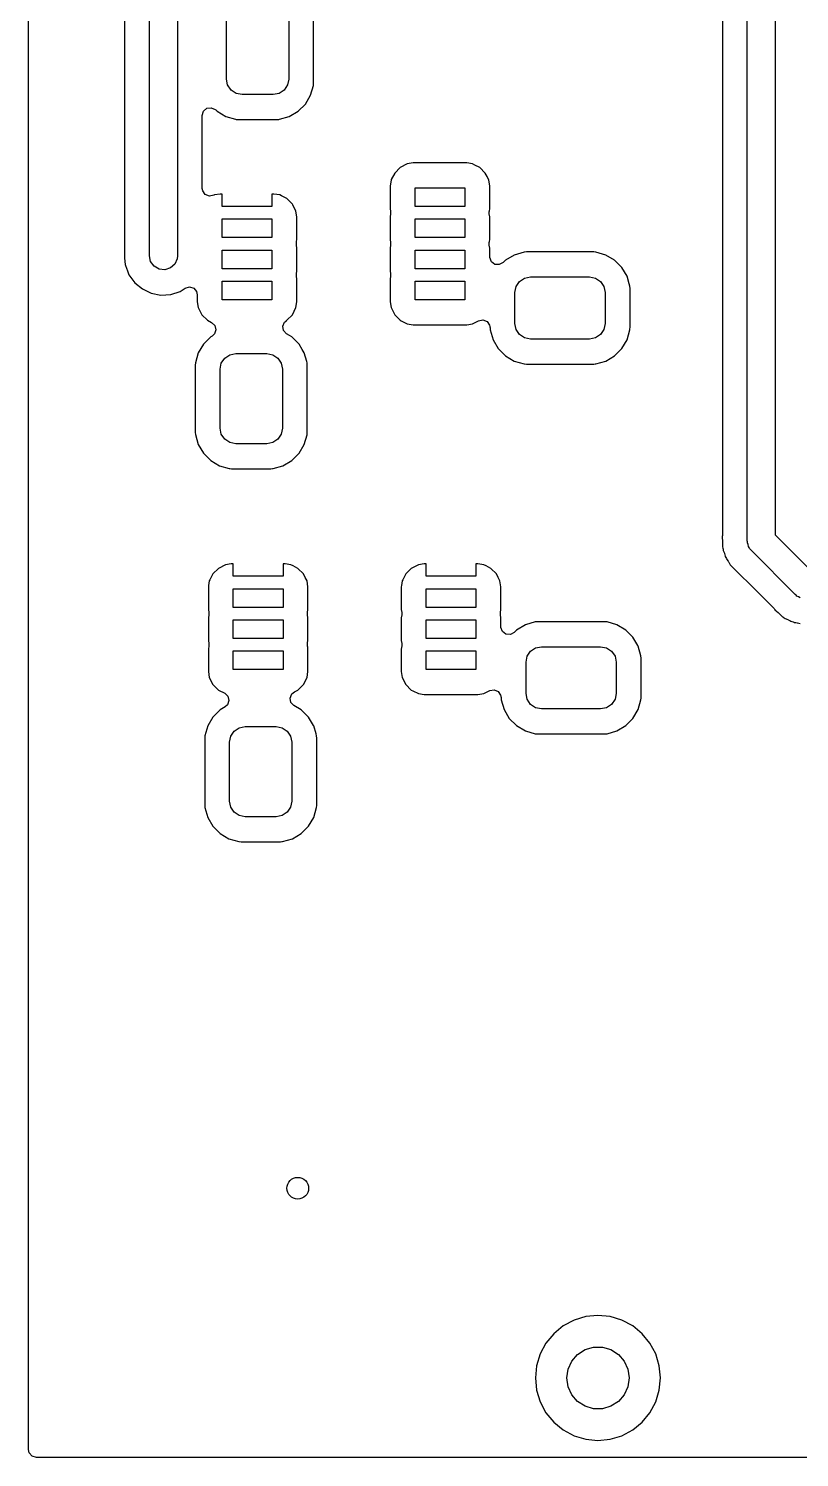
# Model space of a CAD drawing. Extents: x 0.23 to 2.97, y 0.23 to 2.17.
# Drawn here: x 0.23 to 0.717, y 0.23 to 1.134 of the extents above; entities that cross this region are included whole.
import ezdxf

# ---------------------------------------------------------------- set-up
doc = ezdxf.new("R2010")
doc.units = 0
doc.header["$MEASUREMENT"] = 0
doc.layers.add('BLACK', color=7, linetype='CONTINUOUS')

msp = doc.modelspace()

# ---------------------------------------------------------------- linework, layer by layer
at = {"layer": 'BLACK', "linetype": 'CONTINUOUS'}
for p, q in [((0.229705, 0.642311), (0.229705, 1.29816)), ((0.290374, 1.2961), (0.290374, 0.988451)), ((0.306142, 0.99), (0.306142, 1.29738)), ((0.323858, 1.29371), (0.323858, 0.99)), ((0.668701, 1.21749), (0.668701, 0.812999)), ((0.684469, 0.809732), (0.684469, 1.21877)), ((0.702185, 1.2151), (0.702185, 0.813401)), ((0.354913, 1.1019), (0.354913, 1.1393)), ((0.394283, 1.1393), (0.394283, 1.1019)), ((0.410051, 1.09931), (0.410051, 1.14189)), ((0.355663, 1.09813), (0.354913, 1.1019)), ((0.357796, 1.09494), (0.355663, 1.09813)), ((0.360989, 1.0928), (0.357796, 1.09494)), ((0.391401, 1.09494), (0.388208, 1.0928)), ((0.393534, 1.09813), (0.391401, 1.09494)), ((0.394283, 1.1019), (0.393534, 1.09813)), ((0.408132, 1.09165), (0.409937, 1.09786)), ((0.409937, 1.09786), (0.410051, 1.09931)), ((0.364756, 1.09206), (0.360989, 1.0928)), ((0.384441, 1.09206), (0.364756, 1.09206)), ((0.388208, 1.0928), (0.384441, 1.09206)), ((0.400262, 1.0815), (0.404838, 1.08608)), ((0.404838, 1.08608), (0.408132, 1.09165)), ((0.339626, 1.07883), (0.340413, 1.08152)), ((0.339626, 1.03272), (0.339626, 1.07883)), ((0.340413, 1.08152), (0.342526, 1.08335)), ((0.342526, 1.08335), (0.345293, 1.08374)), ((0.345293, 1.08374), (0.347835, 1.08258)), ((0.347835, 1.08258), (0.348094, 1.08234)), ((0.348094, 1.08234), (0.348934, 1.0815)), ((0.348934, 1.0815), (0.348934, 1.0815)), ((0.348934, 1.0815), (0.354504, 1.07821)), ((0.354504, 1.07821), (0.354504, 1.07821)), ((0.354504, 1.07821), (0.354504, 1.07821)), ((0.354504, 1.07821), (0.360718, 1.0764)), ((0.360718, 1.0764), (0.361008, 1.07638)), ((0.361008, 1.07638), (0.362169, 1.07629)), ((0.362169, 1.07629), (0.36217, 1.07629)), ((0.36217, 1.07629), (0.387027, 1.07629)), ((0.387027, 1.07629), (0.387995, 1.07636)), ((0.387995, 1.07636), (0.388479, 1.0764)), ((0.388479, 1.0764), (0.394693, 1.07821)), ((0.394693, 1.07821), (0.400262, 1.0815)), ((0.473035, 1.0488), (0.469342, 1.04821)), ((0.507012, 1.0488), (0.473035, 1.0488)), ((0.507013, 1.0488), (0.507012, 1.0488)), ((0.510705, 1.04821), (0.507013, 1.0488)), ((0.46136, 1.04242), (0.459241, 1.03826)), ((0.464892, 1.04595), (0.46136, 1.04242)), ((0.469342, 1.04821), (0.464892, 1.04595)), ((0.512169, 1.04747), (0.510705, 1.04821)), ((0.515155, 1.04595), (0.512169, 1.04747)), ((0.518687, 1.04242), (0.515155, 1.04595)), ((0.519821, 1.04019), (0.518687, 1.04242)), ((0.520955, 1.03796), (0.519821, 1.04019)), ((0.339891, 1.03112), (0.339626, 1.03272)), ((0.341502, 1.02883), (0.339891, 1.03112)), ((0.459093, 1.03796), (0.458508, 1.03427)), ((0.458508, 1.03427), (0.458508, 1.03427)), ((0.458508, 1.03427), (0.458508, 1.01998)), ((0.459241, 1.03826), (0.459093, 1.03796)), ((0.474276, 1.02122), (0.474276, 1.03303)), ((0.474276, 1.03303), (0.505772, 1.03303)), ((0.505772, 1.03303), (0.505772, 1.02122)), ((0.521539, 1.03427), (0.520955, 1.03796)), ((0.521539, 1.01998), (0.521539, 1.03427)), ((0.344092, 1.02778), (0.341502, 1.02883)), ((0.346839, 1.0283), (0.344092, 1.02778)), ((0.347295, 1.02853), (0.346839, 1.0283)), ((0.350988, 1.02911), (0.347295, 1.02853)), ((0.352228, 1.02911), (0.350988, 1.02911)), ((0.352228, 1.02122), (0.352228, 1.02911)), ((0.384965, 1.02911), (0.383724, 1.02911)), ((0.383724, 1.02911), (0.383724, 1.02122)), ((0.388658, 1.02853), (0.384965, 1.02911)), ((0.384965, 1.02911), (0.384965, 1.02911)), ((0.389844, 1.02793), (0.388658, 1.02853)), ((0.393108, 1.02626), (0.389844, 1.02793)), ((0.39664, 1.02273), (0.393108, 1.02626)), ((0.396892, 1.02223), (0.39664, 1.02273)), ((0.398907, 1.01828), (0.396892, 1.02223)), ((0.383724, 1.02122), (0.352228, 1.02122)), ((0.352228, 1.00154), (0.352228, 1.01335)), ((0.352228, 1.01335), (0.383724, 1.01335)), ((0.383724, 1.01335), (0.383724, 1.00154)), ((0.399492, 1.01459), (0.398907, 1.01828)), ((0.399492, 1.00029), (0.399492, 1.01459)), ((0.458508, 1.01998), (0.458508, 1.01998)), ((0.458508, 1.01998), (0.458812, 1.01806)), ((0.458812, 1.01651), (0.458508, 1.01459)), ((0.458508, 1.01459), (0.458508, 1.00029)), ((0.458812, 1.01806), (0.458812, 1.01651)), ((0.505772, 1.02122), (0.474276, 1.02122)), ((0.474276, 1.00154), (0.474276, 1.01335)), ((0.474276, 1.01335), (0.505772, 1.01335)), ((0.505772, 1.01335), (0.505772, 1.00154)), ((0.521235, 1.01806), (0.521278, 1.01833)), ((0.521235, 1.01651), (0.521235, 1.01806)), ((0.521539, 1.01459), (0.521235, 1.01651)), ((0.521278, 1.01833), (0.521539, 1.01998)), ((0.521539, 1.00029), (0.521539, 1.01459)), ((0.521539, 1.01459), (0.521539, 1.01459)), ((0.383724, 1.00154), (0.352228, 1.00154)), ((0.399188, 0.998374), (0.399307, 0.999127)), ((0.399188, 0.996823), (0.399188, 0.998374)), ((0.399492, 0.994902), (0.399188, 0.996823)), ((0.399307, 0.999127), (0.399492, 1.00029)), ((0.399492, 0.980609), (0.399492, 0.994902)), ((0.399492, 0.994902), (0.399492, 0.994902)), ((0.458508, 1.00029), (0.458508, 1.00029)), ((0.458508, 1.00029), (0.458812, 0.998374)), ((0.458812, 0.996823), (0.458508, 0.994902)), ((0.458508, 0.994902), (0.458508, 0.98061)), ((0.458812, 0.998374), (0.458812, 0.996823)), ((0.505772, 1.00154), (0.474276, 1.00154)), ((0.521235, 0.998374), (0.521354, 0.999127)), ((0.521235, 0.996823), (0.521235, 0.998374)), ((0.521539, 0.994902), (0.521235, 0.996823)), ((0.521354, 0.999127), (0.521539, 1.00029)), ((0.521539, 0.989277), (0.521539, 0.994902)), ((0.290374, 0.988451), (0.290374, 0.98845)), ((0.290374, 0.98845), (0.290857, 0.984629)), ((0.306908, 0.986397), (0.306142, 0.99)), ((0.309073, 0.983417), (0.306908, 0.986397)), ((0.323665, 0.988158), (0.322166, 0.984793)), ((0.323858, 0.99), (0.323665, 0.988158)), ((0.352228, 0.98185), (0.352228, 0.993661)), ((0.352228, 0.993661), (0.383724, 0.993661)), ((0.383724, 0.993661), (0.383724, 0.98185)), ((0.474276, 0.98185), (0.474276, 0.993661)), ((0.474276, 0.993661), (0.505772, 0.993661)), ((0.505772, 0.993661), (0.505772, 0.98185)), ((0.521552, 0.988923), (0.521539, 0.989277)), ((0.522529, 0.986304), (0.521552, 0.988923)), ((0.524766, 0.984629), (0.522529, 0.986304)), ((0.530008, 0.985769), (0.527554, 0.98443)), ((0.531478, 0.987239), (0.530008, 0.985769)), ((0.537047, 0.990533), (0.531478, 0.987239)), ((0.531478, 0.987239), (0.531478, 0.987239)), ((0.543261, 0.992339), (0.537047, 0.990533)), ((0.544713, 0.992453), (0.543261, 0.992339)), ((0.543261, 0.992339), (0.543261, 0.992339)), ((0.587287, 0.992453), (0.544713, 0.992453)), ((0.544713, 0.992453), (0.544713, 0.992453)), ((0.588739, 0.992339), (0.587287, 0.992453)), ((0.587287, 0.992453), (0.587287, 0.992453)), ((0.594953, 0.990533), (0.588739, 0.992339)), ((0.600522, 0.987239), (0.594953, 0.990533)), ((0.605097, 0.982664), (0.600522, 0.987239)), ((0.600522, 0.987239), (0.600522, 0.987239)), ((0.290857, 0.984629), (0.290958, 0.983827)), ((0.290958, 0.983827), (0.292232, 0.98061)), ((0.292232, 0.98061), (0.293249, 0.978042)), ((0.293249, 0.978042), (0.293249, 0.978042)), ((0.293249, 0.978042), (0.296906, 0.973008)), ((0.312263, 0.981575), (0.309073, 0.983417)), ((0.315926, 0.98119), (0.312263, 0.981575)), ((0.319429, 0.982329), (0.315926, 0.98119)), ((0.322166, 0.984793), (0.319429, 0.982329)), ((0.383724, 0.98185), (0.352228, 0.98185)), ((0.399188, 0.978689), (0.399492, 0.980609)), ((0.399188, 0.977137), (0.399188, 0.978689)), ((0.399195, 0.977094), (0.399188, 0.977137)), ((0.399492, 0.975217), (0.399195, 0.977094)), ((0.458508, 0.98061), (0.458508, 0.980609)), ((0.458508, 0.980609), (0.458812, 0.978689)), ((0.458812, 0.977138), (0.458508, 0.975217)), ((0.458812, 0.978689), (0.458812, 0.977138)), ((0.505772, 0.98185), (0.474276, 0.98185)), ((0.527554, 0.98443), (0.524766, 0.984629)), ((0.543533, 0.975936), (0.547299, 0.976685)), ((0.547299, 0.976685), (0.584701, 0.976685)), ((0.584701, 0.976685), (0.588467, 0.975936)), ((0.605098, 0.982664), (0.605097, 0.982664)), ((0.608366, 0.977138), (0.605098, 0.982664)), ((0.608391, 0.977094), (0.608366, 0.977138)), ((0.609767, 0.972361), (0.608391, 0.977094)), ((0.296906, 0.973008), (0.296906, 0.973008)), ((0.296906, 0.973008), (0.296906, 0.973008)), ((0.296906, 0.973008), (0.3017, 0.969042)), ((0.3017, 0.969042), (0.30733, 0.966393)), ((0.319651, 0.965618), (0.325569, 0.967541)), ((0.325569, 0.967541), (0.328842, 0.969618)), ((0.328842, 0.969618), (0.331528, 0.97039)), ((0.331528, 0.97039), (0.334206, 0.969587)), ((0.334206, 0.969587), (0.336024, 0.967465)), ((0.336024, 0.967465), (0.336461, 0.96543)), ((0.352228, 0.962165), (0.352228, 0.973976)), ((0.352228, 0.973976), (0.383724, 0.973976)), ((0.383724, 0.973976), (0.383724, 0.962165)), ((0.399492, 0.960925), (0.399492, 0.975217)), ((0.458508, 0.975217), (0.458508, 0.960925)), ((0.474276, 0.962165), (0.474276, 0.973976)), ((0.474276, 0.973976), (0.505772, 0.973976)), ((0.505772, 0.973976), (0.505772, 0.962165)), ((0.537457, 0.966843), (0.538206, 0.970609)), ((0.538206, 0.970609), (0.540339, 0.973802)), ((0.540339, 0.973802), (0.543533, 0.975936)), ((0.588467, 0.975936), (0.591661, 0.973802)), ((0.591661, 0.973802), (0.593794, 0.970609)), ((0.593794, 0.970609), (0.594543, 0.966843)), ((0.610197, 0.970881), (0.609767, 0.972361)), ((0.610311, 0.969429), (0.610197, 0.970881)), ((0.610197, 0.970881), (0.610197, 0.970881)), ((0.610311, 0.944571), (0.610311, 0.969429)), ((0.30733, 0.966393), (0.30733, 0.966393)), ((0.30733, 0.966393), (0.30733, 0.966393)), ((0.30733, 0.966393), (0.313441, 0.965227)), ((0.313441, 0.965227), (0.313441, 0.965227)), ((0.313441, 0.965227), (0.313441, 0.965227)), ((0.313441, 0.965227), (0.313441, 0.965227)), ((0.313441, 0.965227), (0.313442, 0.965227)), ((0.313442, 0.965227), (0.316659, 0.96543)), ((0.316659, 0.96543), (0.319651, 0.965618)), ((0.336461, 0.96543), (0.336461, 0.960925)), ((0.336461, 0.960925), (0.337045, 0.957232)), ((0.383724, 0.962165), (0.352228, 0.962165)), ((0.398907, 0.957232), (0.399492, 0.960924)), ((0.399492, 0.960924), (0.399492, 0.960925)), ((0.458508, 0.960925), (0.459093, 0.957232)), ((0.505772, 0.962165), (0.474276, 0.962165)), ((0.537457, 0.947157), (0.537457, 0.966843)), ((0.594543, 0.966843), (0.594543, 0.947157)), ((0.337045, 0.957232), (0.339313, 0.952782)), ((0.339313, 0.952782), (0.342845, 0.94925)), ((0.393108, 0.94925), (0.39664, 0.952782)), ((0.39664, 0.952782), (0.398907, 0.957232)), ((0.459093, 0.957232), (0.46136, 0.952782)), ((0.46136, 0.952782), (0.464892, 0.94925)), ((0.514476, 0.948904), (0.517223, 0.94942)), ((0.517223, 0.94942), (0.519813, 0.948369)), ((0.342845, 0.94925), (0.345514, 0.94789)), ((0.345514, 0.94789), (0.347546, 0.945971)), ((0.347316, 0.940612), (0.345787, 0.9392)), ((0.348218, 0.943258), (0.347316, 0.940612)), ((0.347546, 0.945971), (0.348218, 0.943258)), ((0.390575, 0.945429), (0.391641, 0.948013)), ((0.391075, 0.942679), (0.390575, 0.945429)), ((0.392983, 0.940636), (0.391075, 0.942679)), ((0.391641, 0.948013), (0.392825, 0.948975)), ((0.392792, 0.94902), (0.393108, 0.94925)), ((0.392825, 0.948975), (0.392792, 0.94902)), ((0.394851, 0.939531), (0.392983, 0.940636)), ((0.393108, 0.94925), (0.393108, 0.94925)), ((0.464892, 0.94925), (0.465571, 0.948904)), ((0.465571, 0.948904), (0.469342, 0.946982)), ((0.469342, 0.946982), (0.473035, 0.946398)), ((0.473035, 0.946398), (0.507013, 0.946398)), ((0.507013, 0.946398), (0.510705, 0.946982)), ((0.510705, 0.946982), (0.514476, 0.948904)), ((0.519813, 0.948369), (0.521424, 0.946084)), ((0.521424, 0.946084), (0.521689, 0.944484)), ((0.521689, 0.944484), (0.521689, 0.944571)), ((0.521689, 0.944571), (0.521803, 0.943119)), ((0.521803, 0.943119), (0.521803, 0.943119)), ((0.521803, 0.943119), (0.523609, 0.936905)), ((0.538206, 0.943391), (0.537457, 0.947157)), ((0.540339, 0.940198), (0.538206, 0.943391)), ((0.593794, 0.943391), (0.591661, 0.940198)), ((0.594543, 0.947157), (0.593794, 0.943391)), ((0.608391, 0.936906), (0.610197, 0.943119)), ((0.610197, 0.943119), (0.610259, 0.943909)), ((0.610259, 0.943909), (0.610311, 0.944571)), ((0.340359, 0.934121), (0.337065, 0.928551)), ((0.344934, 0.938696), (0.340359, 0.934121)), ((0.340359, 0.934121), (0.340359, 0.934121)), ((0.345787, 0.9392), (0.344934, 0.938696)), ((0.344934, 0.938696), (0.344934, 0.938696)), ((0.396262, 0.938696), (0.394851, 0.939531)), ((0.396263, 0.938696), (0.396262, 0.938696)), ((0.396262, 0.938696), (0.396262, 0.938696)), ((0.400838, 0.934121), (0.396263, 0.938696)), ((0.402774, 0.930847), (0.400838, 0.934121)), ((0.400838, 0.934121), (0.400838, 0.934121)), ((0.523609, 0.936905), (0.526902, 0.931336)), ((0.526902, 0.931336), (0.526902, 0.931336)), ((0.526902, 0.931336), (0.531478, 0.926761)), ((0.543533, 0.938064), (0.540339, 0.940198)), ((0.547299, 0.937315), (0.543533, 0.938064)), ((0.584701, 0.937315), (0.547299, 0.937315)), ((0.588467, 0.938064), (0.584701, 0.937315)), ((0.591661, 0.940198), (0.588467, 0.938064)), ((0.600522, 0.926761), (0.605098, 0.931336)), ((0.605098, 0.931336), (0.608391, 0.936906)), ((0.33526, 0.922337), (0.335146, 0.920886)), ((0.337065, 0.928551), (0.33526, 0.922337)), ((0.33526, 0.922337), (0.33526, 0.922337)), ((0.351663, 0.922066), (0.353796, 0.925259)), ((0.353796, 0.925259), (0.356989, 0.927393)), ((0.356989, 0.927393), (0.360756, 0.928142)), ((0.360756, 0.928142), (0.380441, 0.928142)), ((0.380441, 0.928142), (0.384208, 0.927393)), ((0.384208, 0.927393), (0.387401, 0.925259)), ((0.387401, 0.925259), (0.389534, 0.922066)), ((0.404132, 0.928551), (0.402774, 0.930847)), ((0.405692, 0.92318), (0.404132, 0.928551)), ((0.405937, 0.922337), (0.405692, 0.92318)), ((0.405999, 0.921547), (0.405937, 0.922337)), ((0.405937, 0.922337), (0.405937, 0.922337)), ((0.531478, 0.926761), (0.531478, 0.926761)), ((0.531478, 0.926761), (0.537047, 0.923467)), ((0.537047, 0.923467), (0.537047, 0.923467)), ((0.537047, 0.923467), (0.537047, 0.923467)), ((0.537047, 0.923467), (0.543261, 0.921661)), ((0.588739, 0.921661), (0.594953, 0.923467)), ((0.594953, 0.923467), (0.600522, 0.926761)), ((0.335146, 0.920886), (0.335146, 0.878311)), ((0.350913, 0.918299), (0.351663, 0.922066)), ((0.350913, 0.880898), (0.350913, 0.918299)), ((0.389534, 0.922066), (0.390283, 0.918299)), ((0.390283, 0.918299), (0.390283, 0.880898)), ((0.406051, 0.920886), (0.405999, 0.921547)), ((0.406051, 0.878311), (0.406051, 0.920886)), ((0.543261, 0.921661), (0.543551, 0.921639)), ((0.543551, 0.921639), (0.544713, 0.921547)), ((0.544713, 0.921547), (0.544713, 0.921547)), ((0.544713, 0.921547), (0.587287, 0.921547)), ((0.587287, 0.921547), (0.588255, 0.921623)), ((0.588255, 0.921623), (0.588739, 0.921661)), ((0.335146, 0.878311), (0.33526, 0.87686)), ((0.351663, 0.877131), (0.350913, 0.880898)), ((0.353796, 0.873938), (0.351663, 0.877131)), ((0.389534, 0.877131), (0.387401, 0.873938)), ((0.390283, 0.880898), (0.389534, 0.877131)), ((0.405937, 0.876859), (0.406051, 0.878311)), ((0.33526, 0.87686), (0.33526, 0.87686)), ((0.33526, 0.87686), (0.337065, 0.870646)), ((0.337065, 0.870646), (0.340359, 0.865076)), ((0.356989, 0.871804), (0.353796, 0.873938)), ((0.360756, 0.871055), (0.356989, 0.871804)), ((0.380441, 0.871055), (0.360756, 0.871055)), ((0.384208, 0.871804), (0.380441, 0.871055)), ((0.387401, 0.873938), (0.384208, 0.871804)), ((0.400838, 0.865076), (0.404132, 0.870646)), ((0.404132, 0.870646), (0.405937, 0.876859)), ((0.340359, 0.865076), (0.340359, 0.865076)), ((0.340359, 0.865076), (0.344934, 0.860501)), ((0.344934, 0.860501), (0.344934, 0.860501)), ((0.344934, 0.860501), (0.350504, 0.857207)), ((0.390693, 0.857207), (0.396262, 0.860501)), ((0.396262, 0.860501), (0.400838, 0.865076)), ((0.350504, 0.857207), (0.350504, 0.857207)), ((0.350504, 0.857207), (0.350504, 0.857207)), ((0.350504, 0.857207), (0.356718, 0.855402)), ((0.356718, 0.855402), (0.357008, 0.855379)), ((0.357008, 0.855379), (0.358169, 0.855287)), ((0.358169, 0.855287), (0.35817, 0.855287)), ((0.35817, 0.855287), (0.383027, 0.855287)), ((0.383027, 0.855287), (0.383995, 0.855364)), ((0.383995, 0.855364), (0.384479, 0.855402)), ((0.384479, 0.855402), (0.390693, 0.857207)), ((0.668645, 0.812379), (0.668615, 0.812068)), ((0.668615, 0.812068), (0.668701, 0.809346)), ((0.668701, 0.812999), (0.668632, 0.81238)), ((0.668632, 0.81238), (0.668645, 0.812379)), ((0.668701, 0.809346), (0.668701, 0.808183)), ((0.668701, 0.808183), (0.668735, 0.807914)), ((0.668735, 0.807914), (0.668753, 0.807681)), ((0.668753, 0.807681), (0.668811, 0.805849)), ((0.668811, 0.805849), (0.668811, 0.805849)), ((0.668811, 0.805849), (0.669029, 0.805098)), ((0.669029, 0.805098), (0.669187, 0.804336)), ((0.684614, 0.809047), (0.684469, 0.809732)), ((0.684578, 0.808347), (0.684614, 0.809047)), ((0.684993, 0.807264), (0.684578, 0.808347)), ((0.685234, 0.806129), (0.684993, 0.807264)), ((0.685646, 0.805562), (0.685234, 0.806129)), ((0.685898, 0.804908), (0.685646, 0.805562)), ((0.687063, 0.803469), (0.685898, 0.804908)), ((0.702185, 0.813401), (0.724799, 0.790787)), ((0.669187, 0.804336), (0.669285, 0.80356)), ((0.669285, 0.80356), (0.669285, 0.803559)), ((0.669285, 0.803559), (0.669959, 0.801856)), ((0.669959, 0.801856), (0.670035, 0.801634)), ((0.670035, 0.801634), (0.670546, 0.799875)), ((0.670546, 0.799875), (0.670546, 0.799874)), ((0.670546, 0.799874), (0.670945, 0.799201)), ((0.670945, 0.799201), (0.671287, 0.798502)), ((0.671287, 0.798502), (0.671575, 0.797775)), ((0.671575, 0.797775), (0.671575, 0.797774)), ((0.671575, 0.797774), (0.671575, 0.797774)), ((0.671575, 0.797774), (0.672324, 0.796744)), ((0.672324, 0.796744), (0.672653, 0.796292)), ((0.672653, 0.796292), (0.672781, 0.796096)), ((0.672781, 0.796096), (0.673714, 0.794519)), ((0.714866, 0.775665), (0.687063, 0.803469)), ((0.346313, 0.78873), (0.344456, 0.785086)), ((0.349845, 0.792262), (0.346313, 0.78873)), ((0.354295, 0.794529), (0.349845, 0.792262)), ((0.357988, 0.795114), (0.354295, 0.794529)), ((0.359228, 0.795114), (0.357988, 0.795114)), ((0.359228, 0.78722), (0.359228, 0.795114)), ((0.390724, 0.78722), (0.359228, 0.78722)), ((0.391965, 0.795114), (0.390724, 0.795114)), ((0.390724, 0.795114), (0.390724, 0.78722)), ((0.395658, 0.794529), (0.391965, 0.795114)), ((0.391965, 0.795114), (0.391965, 0.795114)), ((0.397122, 0.793783), (0.395658, 0.794529)), ((0.400108, 0.792262), (0.397122, 0.793783)), ((0.40364, 0.78873), (0.400108, 0.792262)), ((0.404774, 0.786505), (0.40364, 0.78873)), ((0.46836, 0.78873), (0.466504, 0.785086)), ((0.471892, 0.792262), (0.46836, 0.78873)), ((0.476342, 0.794529), (0.471892, 0.792262)), ((0.480035, 0.795114), (0.476342, 0.794529)), ((0.481276, 0.795114), (0.480035, 0.795114)), ((0.481276, 0.78722), (0.481276, 0.795114)), ((0.512772, 0.78722), (0.481276, 0.78722)), ((0.514012, 0.795114), (0.512772, 0.795114)), ((0.512772, 0.795114), (0.512772, 0.78722)), ((0.514013, 0.795114), (0.514012, 0.795114)), ((0.517705, 0.794529), (0.514013, 0.795114)), ((0.519169, 0.793783), (0.517705, 0.794529)), ((0.522155, 0.792262), (0.519169, 0.793783)), ((0.525687, 0.78873), (0.522155, 0.792262)), ((0.526821, 0.786505), (0.525687, 0.78873)), ((0.673714, 0.794519), (0.674267, 0.793966)), ((0.674267, 0.793966), (0.674772, 0.793374)), ((0.674772, 0.793374), (0.675232, 0.792741)), ((0.675232, 0.792741), (0.676645, 0.791572)), ((0.676645, 0.791572), (0.676817, 0.791415)), ((0.676817, 0.791415), (0.689215, 0.779018)), ((0.343584, 0.781369), (0.343461, 0.780587)), ((0.343461, 0.780587), (0.343461, 0.766295)), ((0.344045, 0.78428), (0.343584, 0.781369)), ((0.344456, 0.785086), (0.344045, 0.78428)), ((0.359228, 0.767535), (0.359228, 0.779346)), ((0.359228, 0.779346), (0.390724, 0.779346)), ((0.390724, 0.779346), (0.390724, 0.767535)), ((0.405907, 0.78428), (0.404774, 0.786505)), ((0.406492, 0.780587), (0.405907, 0.78428)), ((0.406492, 0.766295), (0.406492, 0.780587)), ((0.465632, 0.781369), (0.465508, 0.780587)), ((0.465508, 0.780587), (0.465508, 0.766295)), ((0.466093, 0.78428), (0.465632, 0.781369)), ((0.466504, 0.785086), (0.466093, 0.78428)), ((0.481276, 0.767535), (0.481276, 0.779346)), ((0.481276, 0.779346), (0.512772, 0.779346)), ((0.512772, 0.779346), (0.512772, 0.767535)), ((0.527955, 0.78428), (0.526821, 0.786505)), ((0.528539, 0.780587), (0.527955, 0.78428)), ((0.528539, 0.766295), (0.528539, 0.780587)), ((0.689215, 0.779018), (0.701407, 0.766826)), ((0.715454, 0.775284), (0.714866, 0.775665)), ((0.715923, 0.774763), (0.715454, 0.775284)), ((0.716983, 0.774291), (0.715923, 0.774763)), ((0.717955, 0.773659), (0.716983, 0.774291)), ((0.343461, 0.766295), (0.343461, 0.766295)), ((0.343461, 0.766295), (0.343765, 0.764374)), ((0.343765, 0.762823), (0.343461, 0.760902)), ((0.343461, 0.760902), (0.343461, 0.74661)), ((0.343765, 0.764374), (0.343765, 0.762823)), ((0.390724, 0.767535), (0.359228, 0.767535)), ((0.359228, 0.74785), (0.359228, 0.759661)), ((0.359228, 0.759661), (0.390724, 0.759661)), ((0.390724, 0.759661), (0.390724, 0.74785)), ((0.406188, 0.764374), (0.406492, 0.766295)), ((0.406188, 0.762823), (0.406188, 0.764374)), ((0.40647, 0.761044), (0.406188, 0.762823)), ((0.406492, 0.760902), (0.40647, 0.761044)), ((0.406492, 0.746609), (0.406492, 0.760902)), ((0.465508, 0.766295), (0.465508, 0.766295)), ((0.465508, 0.766295), (0.465812, 0.764374)), ((0.465812, 0.762823), (0.465508, 0.760902)), ((0.465508, 0.760902), (0.465508, 0.74661)), ((0.465812, 0.764374), (0.465812, 0.762823)), ((0.512772, 0.767535), (0.481276, 0.767535)), ((0.481276, 0.74785), (0.481276, 0.759661)), ((0.481276, 0.759661), (0.512772, 0.759661)), ((0.512772, 0.759661), (0.512772, 0.74785)), ((0.528235, 0.764374), (0.528539, 0.766295)), ((0.528235, 0.762823), (0.528235, 0.764374)), ((0.528539, 0.760902), (0.528235, 0.762823)), ((0.528539, 0.755277), (0.528539, 0.760902)), ((0.701407, 0.766826), (0.701796, 0.76634)), ((0.701796, 0.76634), (0.701805, 0.766348)), ((0.701805, 0.766348), (0.702004, 0.766107)), ((0.702004, 0.766107), (0.70399, 0.764242)), ((0.70399, 0.764242), (0.704812, 0.763421)), ((0.704812, 0.763421), (0.704812, 0.763421)), ((0.704812, 0.763421), (0.704812, 0.76342)), ((0.704812, 0.76342), (0.705026, 0.763254)), ((0.705026, 0.763254), (0.705204, 0.763103)), ((0.705204, 0.763103), (0.70654, 0.761848)), ((0.70654, 0.761848), (0.707073, 0.761555)), ((0.707073, 0.761555), (0.707226, 0.761471)), ((0.707226, 0.761471), (0.707876, 0.761044)), ((0.707876, 0.761044), (0.708495, 0.760564)), ((0.708495, 0.760564), (0.708495, 0.760564)), ((0.708495, 0.760564), (0.708495, 0.760564)), ((0.708495, 0.760564), (0.710177, 0.759836)), ((0.710177, 0.759836), (0.710387, 0.759733)), ((0.710387, 0.759733), (0.711403, 0.759175)), ((0.528552, 0.754923), (0.528539, 0.755277)), ((0.529529, 0.752304), (0.528552, 0.754923)), ((0.531766, 0.750629), (0.529529, 0.752304)), ((0.534554, 0.75043), (0.531766, 0.750629)), ((0.537008, 0.751769), (0.534554, 0.75043)), ((0.538478, 0.753239), (0.537008, 0.751769)), ((0.544047, 0.756533), (0.538478, 0.753239)), ((0.538478, 0.753239), (0.538478, 0.753239)), ((0.550261, 0.758339), (0.544047, 0.756533)), ((0.551713, 0.758453), (0.550261, 0.758339)), ((0.550261, 0.758339), (0.550261, 0.758339)), ((0.594287, 0.758453), (0.551713, 0.758453)), ((0.551713, 0.758453), (0.551713, 0.758453)), ((0.595739, 0.758339), (0.594287, 0.758453)), ((0.594287, 0.758453), (0.594287, 0.758453)), ((0.601953, 0.756533), (0.595739, 0.758339)), ((0.607522, 0.753239), (0.601953, 0.756533)), ((0.612097, 0.748664), (0.607522, 0.753239)), ((0.607522, 0.753239), (0.607522, 0.753239)), ((0.711403, 0.759175), (0.711992, 0.758851)), ((0.711992, 0.758851), (0.71275, 0.758656)), ((0.71275, 0.758656), (0.713486, 0.758404)), ((0.713486, 0.758404), (0.713831, 0.758255)), ((0.713831, 0.758255), (0.714205, 0.758093)), ((0.714205, 0.758093), (0.714205, 0.758093)), ((0.714205, 0.758093), (0.714205, 0.758093)), ((0.714205, 0.758093), (0.715275, 0.757924)), ((0.715275, 0.757924), (0.716015, 0.757806)), ((0.716015, 0.757806), (0.716244, 0.757759)), ((0.716244, 0.757759), (0.718019, 0.757303)), ((0.343461, 0.74661), (0.343461, 0.746609)), ((0.343461, 0.746609), (0.343765, 0.744689)), ((0.343765, 0.743138), (0.343461, 0.741217)), ((0.343765, 0.744689), (0.343765, 0.743138)), ((0.390724, 0.74785), (0.359228, 0.74785)), ((0.406188, 0.744689), (0.406272, 0.745218)), ((0.406188, 0.743137), (0.406188, 0.744689)), ((0.406303, 0.742412), (0.406188, 0.743137)), ((0.406272, 0.745218), (0.406492, 0.746609)), ((0.406492, 0.741217), (0.406303, 0.742412)), ((0.465508, 0.74661), (0.465508, 0.746609)), ((0.465508, 0.746609), (0.465812, 0.744689)), ((0.465812, 0.743138), (0.465508, 0.741217)), ((0.465812, 0.744689), (0.465812, 0.743138)), ((0.512772, 0.74785), (0.481276, 0.74785)), ((0.547339, 0.739802), (0.550533, 0.741936)), ((0.550533, 0.741936), (0.554299, 0.742685)), ((0.554299, 0.742685), (0.591701, 0.742685)), ((0.591701, 0.742685), (0.595467, 0.741936)), ((0.595467, 0.741936), (0.598661, 0.739802)), ((0.612098, 0.748664), (0.612097, 0.748664)), ((0.615168, 0.743472), (0.612098, 0.748664)), ((0.615391, 0.743094), (0.615168, 0.743472)), ((0.617197, 0.736881), (0.615391, 0.743094)), ((0.343461, 0.741217), (0.343461, 0.726925)), ((0.359228, 0.728165), (0.359228, 0.739976)), ((0.359228, 0.739976), (0.390724, 0.739976)), ((0.390724, 0.739976), (0.390724, 0.728165)), ((0.406492, 0.726925), (0.406492, 0.741217)), ((0.465508, 0.741217), (0.465508, 0.726925)), ((0.481276, 0.728165), (0.481276, 0.739976)), ((0.481276, 0.739976), (0.512772, 0.739976)), ((0.512772, 0.739976), (0.512772, 0.728165)), ((0.544457, 0.732843), (0.545206, 0.736609)), ((0.544457, 0.713157), (0.544457, 0.732843)), ((0.545206, 0.736609), (0.547339, 0.739802)), ((0.598661, 0.739802), (0.600794, 0.736609)), ((0.600794, 0.736609), (0.601543, 0.732843)), ((0.601543, 0.732843), (0.601543, 0.713157)), ((0.617311, 0.735429), (0.617197, 0.736881)), ((0.617197, 0.736881), (0.617197, 0.736881)), ((0.617311, 0.710571), (0.617311, 0.735429)), ((0.343461, 0.726925), (0.344045, 0.723232)), ((0.390724, 0.728165), (0.359228, 0.728165)), ((0.405907, 0.723232), (0.406492, 0.726924)), ((0.406492, 0.726924), (0.406492, 0.726925)), ((0.465508, 0.726925), (0.466093, 0.723232)), ((0.512772, 0.728165), (0.481276, 0.728165)), ((0.344045, 0.723232), (0.346313, 0.718782)), ((0.346313, 0.718782), (0.349845, 0.71525)), ((0.349845, 0.71525), (0.349845, 0.71525)), ((0.349845, 0.71525), (0.353793, 0.713238)), ((0.397902, 0.714126), (0.398458, 0.714409)), ((0.398458, 0.714409), (0.400108, 0.71525)), ((0.400108, 0.71525), (0.40364, 0.718782)), ((0.40364, 0.718782), (0.405907, 0.723232)), ((0.466093, 0.723232), (0.46836, 0.718782)), ((0.46836, 0.718782), (0.471892, 0.71525)), ((0.471892, 0.71525), (0.472792, 0.714791)), ((0.472792, 0.714791), (0.476342, 0.712982)), ((0.517705, 0.712982), (0.521476, 0.714904)), ((0.521476, 0.714904), (0.524223, 0.71542)), ((0.524223, 0.71542), (0.526813, 0.714369)), ((0.526813, 0.714369), (0.528424, 0.712084)), ((0.353793, 0.713238), (0.355825, 0.711319)), ((0.355596, 0.70596), (0.354066, 0.704548)), ((0.356497, 0.708606), (0.355596, 0.70596)), ((0.355825, 0.711319), (0.356497, 0.708606)), ((0.395221, 0.710229), (0.396287, 0.712813)), ((0.395721, 0.707479), (0.395221, 0.710229)), ((0.397629, 0.705436), (0.395721, 0.707479)), ((0.396287, 0.712813), (0.397902, 0.714126)), ((0.402262, 0.702696), (0.397629, 0.705436)), ((0.476342, 0.712982), (0.480035, 0.712398)), ((0.480035, 0.712398), (0.514013, 0.712398)), ((0.514013, 0.712398), (0.517705, 0.712982)), ((0.528424, 0.712084), (0.528689, 0.710484)), ((0.528689, 0.710484), (0.528689, 0.710571)), ((0.528689, 0.710571), (0.528803, 0.709119)), ((0.528803, 0.709119), (0.528803, 0.709119)), ((0.528803, 0.709119), (0.530609, 0.702905)), ((0.545206, 0.709391), (0.544457, 0.713157)), ((0.547339, 0.706198), (0.545206, 0.709391)), ((0.550533, 0.704064), (0.547339, 0.706198)), ((0.598661, 0.706198), (0.595467, 0.704064)), ((0.600794, 0.709391), (0.598661, 0.706198)), ((0.601543, 0.713157), (0.600794, 0.709391)), ((0.615391, 0.702906), (0.617197, 0.709119)), ((0.617197, 0.709119), (0.617284, 0.710229)), ((0.617284, 0.710229), (0.617311, 0.710571)), ((0.346359, 0.698121), (0.343065, 0.692551)), ((0.350934, 0.702696), (0.346359, 0.698121)), ((0.346359, 0.698121), (0.346359, 0.698121)), ((0.354066, 0.704548), (0.350934, 0.702696)), ((0.402263, 0.702696), (0.402262, 0.702696)), ((0.406838, 0.698121), (0.402263, 0.702696)), ((0.410008, 0.692761), (0.406838, 0.698121)), ((0.406838, 0.698121), (0.406838, 0.698121)), ((0.530609, 0.702905), (0.533902, 0.697336)), ((0.533902, 0.697336), (0.533902, 0.697336)), ((0.533902, 0.697336), (0.538478, 0.692761)), ((0.554299, 0.703315), (0.550533, 0.704064)), ((0.591701, 0.703315), (0.554299, 0.703315)), ((0.595467, 0.704064), (0.591701, 0.703315)), ((0.607522, 0.692761), (0.612098, 0.697336)), ((0.612098, 0.697336), (0.615391, 0.702906)), ((0.343065, 0.692551), (0.34126, 0.686337)), ((0.357663, 0.686066), (0.359796, 0.689259)), ((0.359796, 0.689259), (0.362989, 0.691393)), ((0.362989, 0.691393), (0.366756, 0.692142)), ((0.366756, 0.692142), (0.386441, 0.692142)), ((0.386441, 0.692142), (0.390208, 0.691393)), ((0.390208, 0.691393), (0.393401, 0.689259)), ((0.393401, 0.689259), (0.395534, 0.686066)), ((0.410132, 0.692551), (0.410008, 0.692761)), ((0.411585, 0.687547), (0.410132, 0.692551)), ((0.411937, 0.686337), (0.411585, 0.687547)), ((0.538478, 0.692761), (0.538478, 0.692761)), ((0.538478, 0.692761), (0.544047, 0.689467)), ((0.544047, 0.689467), (0.544047, 0.689467)), ((0.544047, 0.689467), (0.544047, 0.689467)), ((0.544047, 0.689467), (0.550261, 0.687661)), ((0.550261, 0.687661), (0.550551, 0.687639)), ((0.550551, 0.687639), (0.551713, 0.687547)), ((0.551713, 0.687547), (0.551713, 0.687547)), ((0.551713, 0.687547), (0.594287, 0.687547)), ((0.594287, 0.687547), (0.595255, 0.687623)), ((0.595255, 0.687623), (0.595739, 0.687661)), ((0.595739, 0.687661), (0.601953, 0.689467)), ((0.601953, 0.689467), (0.607522, 0.692761)), ((0.34126, 0.686337), (0.341146, 0.684886)), ((0.341146, 0.684886), (0.341146, 0.642311)), ((0.34126, 0.686337), (0.34126, 0.686337)), ((0.356913, 0.682299), (0.357663, 0.686066)), ((0.356913, 0.644898), (0.356913, 0.682299)), ((0.395534, 0.686066), (0.396283, 0.682299)), ((0.396283, 0.682299), (0.396283, 0.644898)), ((0.412051, 0.684886), (0.411937, 0.686337)), ((0.411937, 0.686337), (0.411937, 0.686337)), ((0.412051, 0.642311), (0.412051, 0.684886)), ((0.229705, 0.28), (0.229705, 0.642311)), ((0.341146, 0.642311), (0.34126, 0.64086)), ((0.357663, 0.641131), (0.356913, 0.644898)), ((0.396283, 0.644898), (0.395534, 0.641131)), ((0.411937, 0.640859), (0.412048, 0.642272)), ((0.412048, 0.642272), (0.412051, 0.642311)), ((0.34126, 0.64086), (0.34126, 0.64086)), ((0.34126, 0.64086), (0.343065, 0.634646)), ((0.343065, 0.634646), (0.346359, 0.629076)), ((0.359796, 0.637938), (0.357663, 0.641131)), ((0.362989, 0.635804), (0.359796, 0.637938)), ((0.366756, 0.635055), (0.362989, 0.635804)), ((0.386441, 0.635055), (0.366756, 0.635055)), ((0.390208, 0.635804), (0.386441, 0.635055)), ((0.393401, 0.637938), (0.390208, 0.635804)), ((0.395534, 0.641131), (0.393401, 0.637938)), ((0.406838, 0.629076), (0.410132, 0.634646)), ((0.410132, 0.634646), (0.411937, 0.640859)), ((0.346359, 0.629076), (0.346359, 0.629076)), ((0.346359, 0.629076), (0.350934, 0.624501)), ((0.350934, 0.624501), (0.350934, 0.624501)), ((0.350934, 0.624501), (0.356504, 0.621207)), ((0.396693, 0.621207), (0.402262, 0.624501)), ((0.402262, 0.624501), (0.406838, 0.629076)), ((0.356504, 0.621207), (0.356504, 0.621207)), ((0.356504, 0.621207), (0.356504, 0.621207)), ((0.356504, 0.621207), (0.362718, 0.619402)), ((0.362718, 0.619402), (0.363008, 0.619379)), ((0.363008, 0.619379), (0.364169, 0.619287)), ((0.364169, 0.619287), (0.36417, 0.619287)), ((0.36417, 0.619287), (0.389027, 0.619287)), ((0.389027, 0.619287), (0.389995, 0.619364)), ((0.389995, 0.619364), (0.390479, 0.619402)), ((0.390479, 0.619402), (0.396693, 0.621207)), ((0.574853, 0.316567), (0.56801, 0.31291)), ((0.582278, 0.31882), (0.574853, 0.316567)), ((0.582279, 0.31882), (0.582278, 0.31882)), ((0.59, 0.31958), (0.582279, 0.31882)), ((0.597721, 0.31882), (0.59, 0.31958)), ((0.59, 0.31958), (0.59, 0.31958)), ((0.605147, 0.316567), (0.597721, 0.31882)), ((0.61199, 0.31291), (0.605147, 0.316567)), ((0.562012, 0.307988), (0.55709, 0.30199)), ((0.56801, 0.31291), (0.562012, 0.307988)), ((0.617988, 0.307988), (0.61199, 0.31291)), ((0.62291, 0.30199), (0.617988, 0.307988)), ((0.55709, 0.30199), (0.553433, 0.295147)), ((0.581823, 0.297906), (0.587199, 0.299485)), ((0.587199, 0.299485), (0.592801, 0.299485)), ((0.592801, 0.299485), (0.598177, 0.297906)), ((0.626567, 0.295147), (0.62291, 0.30199)), ((0.553433, 0.295147), (0.55118, 0.287722)), ((0.571112, 0.285546), (0.57344, 0.290643)), ((0.57344, 0.290643), (0.577109, 0.294877)), ((0.577109, 0.294877), (0.581823, 0.297906)), ((0.598177, 0.297906), (0.602891, 0.294877)), ((0.602891, 0.294877), (0.60656, 0.290643)), ((0.60656, 0.290643), (0.608888, 0.285546)), ((0.62882, 0.287722), (0.626567, 0.295147)), ((0.55118, 0.287721), (0.55042, 0.28)), ((0.55118, 0.287722), (0.55118, 0.287721)), ((0.570315, 0.28), (0.571112, 0.285546)), ((0.608888, 0.285546), (0.609685, 0.28)), ((0.62882, 0.287721), (0.62882, 0.287722)), ((0.62882, 0.287722), (0.62882, 0.287722)), ((0.62882, 0.287722), (0.62882, 0.287722)), ((0.62958, 0.28), (0.62882, 0.287721)), ((0.229705, 0.234665), (0.229705, 0.28)), ((0.55042, 0.28), (0.55042, 0.28)), ((0.55042, 0.28), (0.55118, 0.272279)), ((0.55118, 0.272279), (0.55118, 0.272279)), ((0.55118, 0.272279), (0.553433, 0.264853)), ((0.571112, 0.274454), (0.570315, 0.28)), ((0.57344, 0.269357), (0.571112, 0.274454)), ((0.608888, 0.274454), (0.60656, 0.269357)), ((0.609685, 0.28), (0.608888, 0.274454)), ((0.626567, 0.264853), (0.62882, 0.272278)), ((0.62882, 0.272278), (0.62958, 0.28)), ((0.553433, 0.264853), (0.55709, 0.25801)), ((0.577109, 0.265123), (0.57344, 0.269357)), ((0.581823, 0.262094), (0.577109, 0.265123)), ((0.602891, 0.265123), (0.598177, 0.262094)), ((0.60656, 0.269357), (0.602891, 0.265123)), ((0.62291, 0.25801), (0.626567, 0.264853)), ((0.55709, 0.25801), (0.562012, 0.252012)), ((0.587199, 0.260515), (0.581823, 0.262094)), ((0.592801, 0.260515), (0.587199, 0.260515)), ((0.598177, 0.262094), (0.592801, 0.260515)), ((0.617988, 0.252012), (0.62291, 0.25801)), ((0.562012, 0.252012), (0.56801, 0.24709)), ((0.56801, 0.24709), (0.574853, 0.243433)), ((0.605147, 0.243433), (0.61199, 0.24709)), ((0.61199, 0.24709), (0.617988, 0.252012)), ((0.574853, 0.243433), (0.582278, 0.24118)), ((0.582278, 0.24118), (0.582278, 0.24118)), ((0.582278, 0.24118), (0.582279, 0.24118)), ((0.582279, 0.24118), (0.59, 0.24042)), ((0.59, 0.24042), (0.597721, 0.24118)), ((0.59, 0.24042), (0.59, 0.24042)), ((0.59, 0.24042), (0.59, 0.24042)), ((0.597721, 0.24118), (0.597721, 0.24118)), ((0.597721, 0.24118), (0.597722, 0.24118)), ((0.597722, 0.24118), (0.605147, 0.243433)), ((0.597722, 0.24118), (0.597722, 0.24118)), ((0.230153, 0.232605), (0.229705, 0.234665)), ((0.231983, 0.230492), (0.230153, 0.232605)), ((0.234665, 0.229705), (0.231983, 0.230492)), ((2.96533, 0.229705), (0.234665, 0.229705))]:
    msp.add_line(p, q, dxfattribs=at)
at = {"layer": 'BLACK'}
msp.add_circle((0.4, 0.4), 0.00689, dxfattribs=at)

doc.saveas('drawing.dxf')
